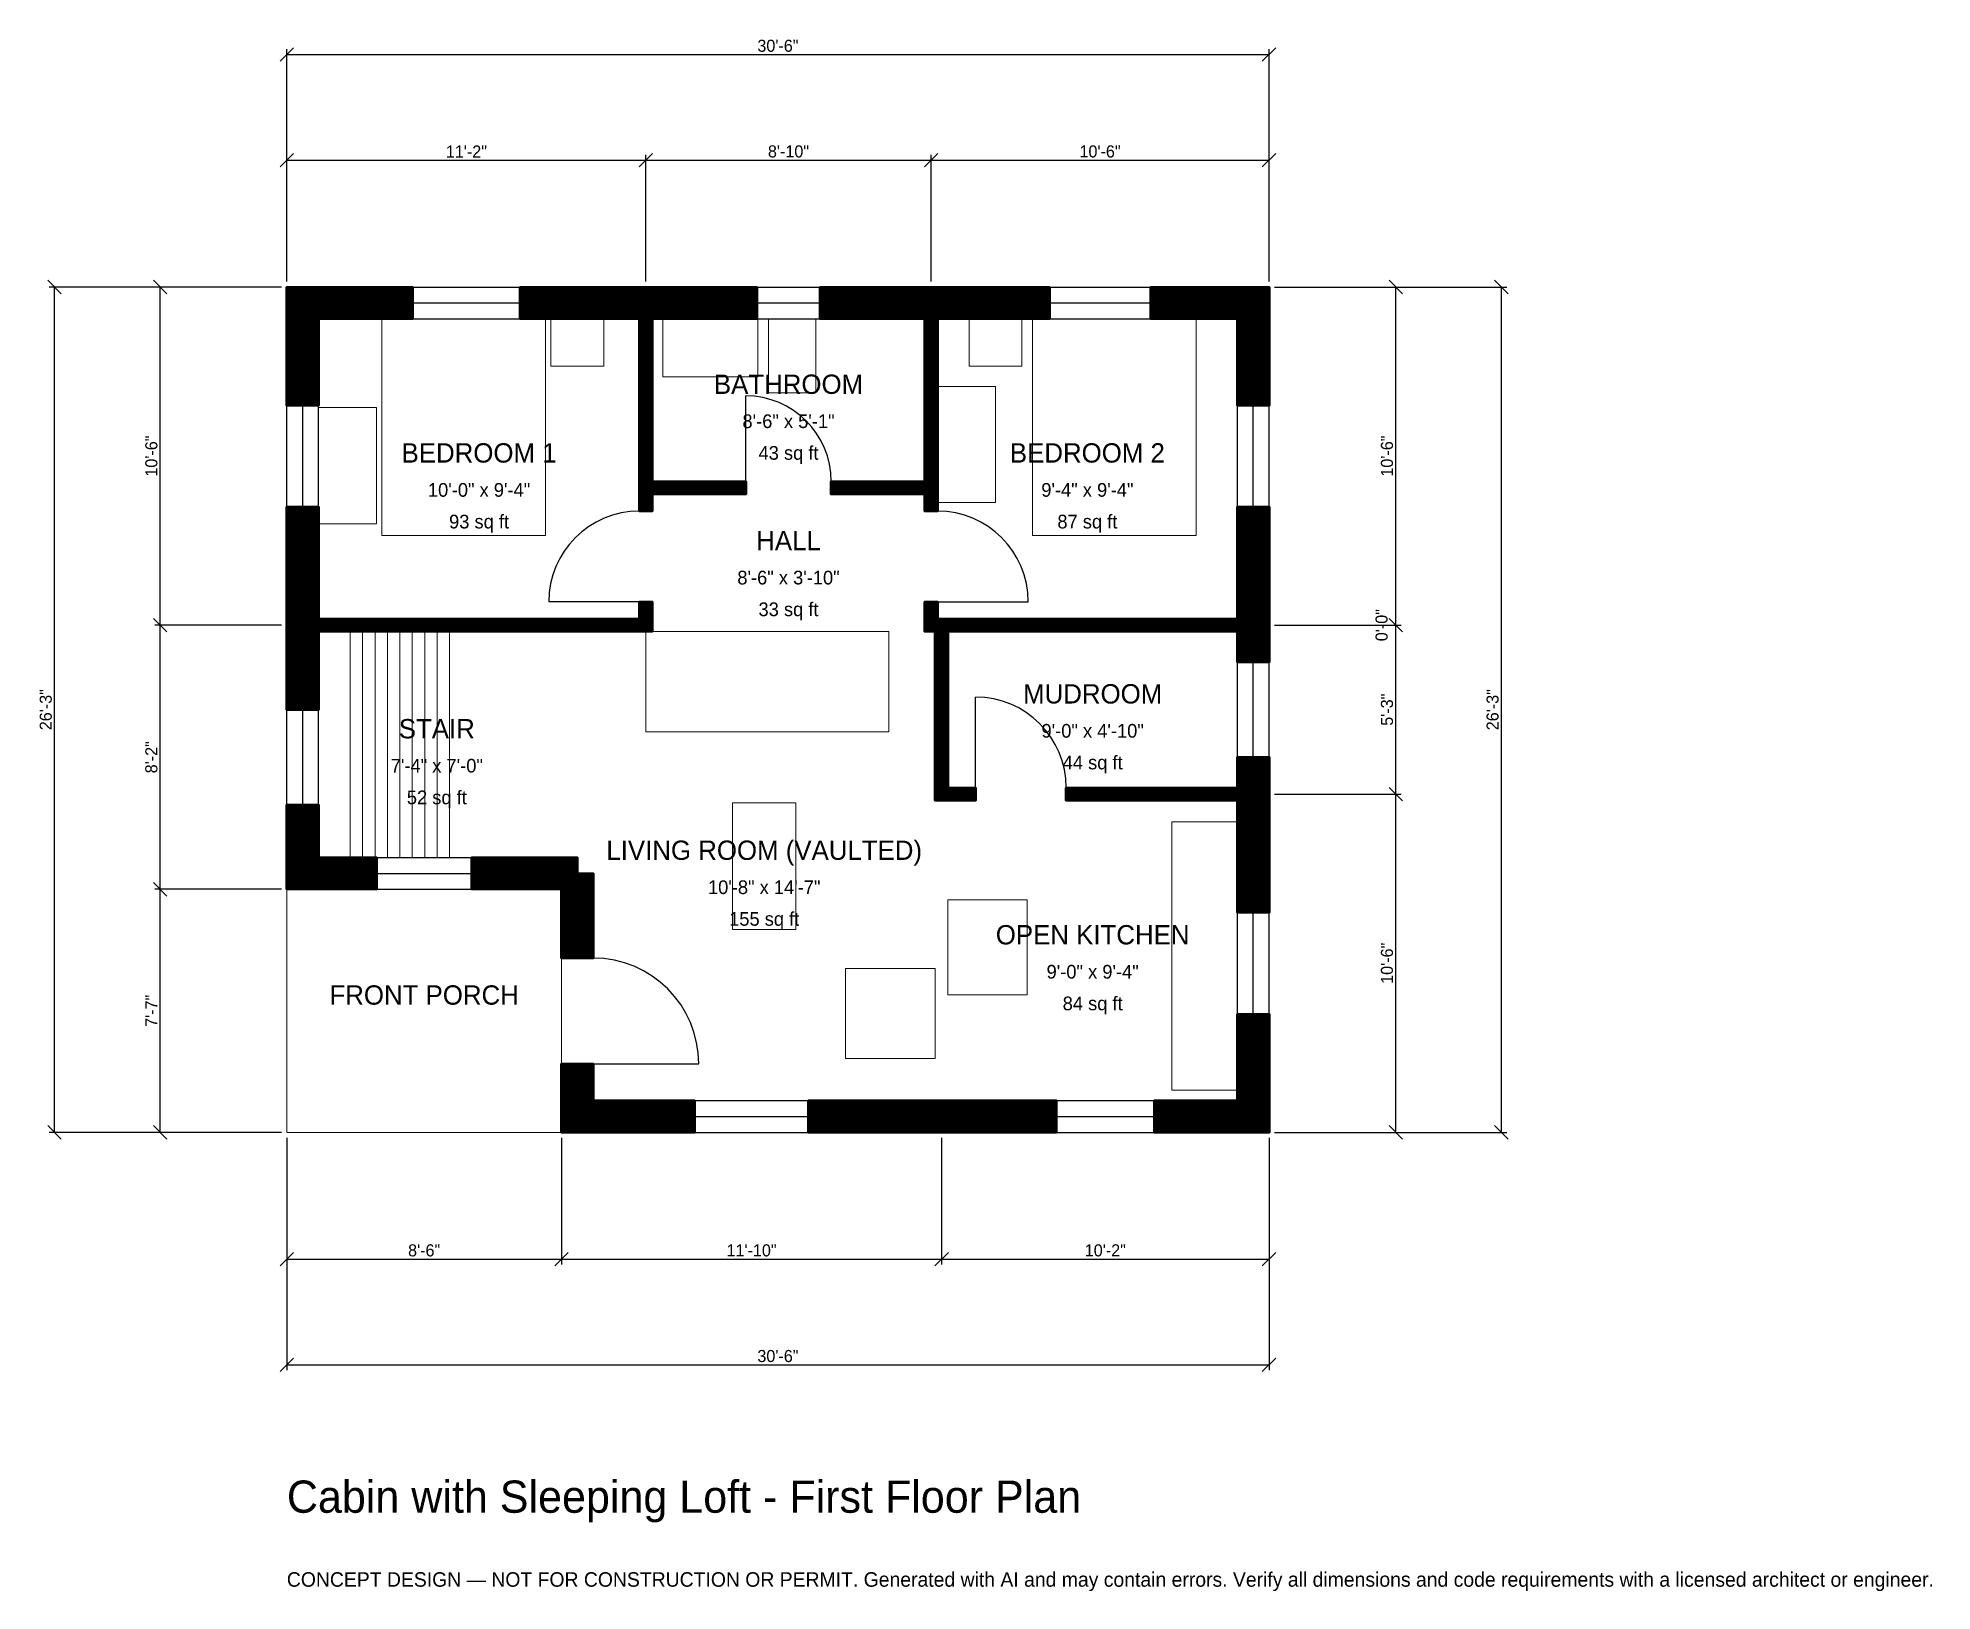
# Model space of a CAD drawing. Header units: inches. Extents: x -93 to 613, y -171 to 408.
import ezdxf
from ezdxf.enums import TextEntityAlignment as Align

# ---------------------------------------------------------------- set-up
doc = ezdxf.new("R2010")
doc.units = ezdxf.units.IN
doc.header["$MEASUREMENT"] = 0
doc.linetypes.add('DASHED', pattern=[0.6, 0.5, -0.1])
for name, color, linetype, lineweight in [('A-ANNO-DIMS', 1, 'Continuous', 13), ('A-ANNO-TEXT', 7, 'Continuous', 18), ('A-AREA-IDEN', 7, 'Continuous', 18), ('A-DOOR', 2, 'Continuous', 25), ('A-FLOR-FIXT', 9, 'Continuous', 13), ('A-FLOR-STRS', 3, 'Continuous', 18), ('A-FURN', 9, 'Continuous', 13), ('A-GLAZ', 4, 'Continuous', 25), ('A-SITE-PAVE', 8, 'Continuous', 13), ('A-WALL', 7, 'Continuous', 50), ('A-WALL-PATT', 8, 'Continuous', 13)]:
    doc.layers.add(name, color=color, linetype=linetype, lineweight=lineweight)
doc.dimstyles.new('PLAN', dxfattribs={"dimtxt": 4.5, "dimasz": 3, "dimexe": 2, "dimexo": 2, "dimgap": 1, "dimtad": 1, "dimdec": 0, "dimlunit": 4, "dimtsz": 2.5, "dimcen": 2.5, "dimclrd": 1, "dimclre": 1, "dimazin": 3, "dimtfac": 1, "dimtmove": 0, "dimatfit": 3})

msp = doc.modelspace()

# ---------------------------------------------------------------- hatches: boundary and pattern name
at = {"layer": 'A-WALL-PATT'}
h = msp.add_hatch(dxfattribs=at)
h.set_pattern_fill('ANSI31', color=8, scale=0.8)
h.paths.add_polyline_path([(102.3622, 0), (102.3622, 11.811), (102.3622, 11.811), (102.3622, 25.5906), (114.1732, 25.5906), (114.1732, 11.811), (151.9685, 11.811), (151.9685, 0), (114.1732, 0), (114.1732, 0), (102.3622, 0), (102.3622, 0), (102.3622, 0)])
h.paths.add_polyline_path([(102.3622, 90.5512), (68.8976, 90.5512), (68.8976, 102.3622), (108.2677, 102.3622), (108.2677, 96.4567), (114.1732, 96.4567), (114.1732, 64.9606), (102.3622, 64.9606), (102.3622, 90.5512)])
h.paths.add_polyline_path([(11.811, 90.5512), (11.811, 90.5511), (0, 90.5511), (0, 90.5512), (0, 90.5512), (0, 102.3622), (0, 102.3622), (0, 122.0472), (11.811, 122.0472), (11.811, 102.3622), (33.4646, 102.3622), (33.4646, 90.5512), (11.811, 90.5512)])
h.paths.add_polyline_path([(0, 183.0709), (0, 186.6142), (0, 186.6142), (0, 191.3386), (0, 191.3386), (0, 194.8819), (0, 233.0709), (11.811, 233.0709), (11.811, 194.8819), (11.811, 191.3386), (100, 191.3386), (104.7244, 191.3386), (131.4961, 191.3386), (131.4961, 197.6378), (136.2205, 197.6378), (136.2205, 191.3386), (136.2205, 186.6142), (131.4961, 186.6142), (104.7244, 186.6142), (100, 186.6142), (11.811, 186.6142), (11.811, 183.0709), (11.811, 157.4803), (0, 157.4803), (0, 183.0709)])
h.paths.add_polyline_path([(0, 303.1496), (0, 303.1496), (0, 314.9606), (0, 314.9606), (0, 314.9607), (11.811, 314.9607), (11.811, 314.9606), (46.8504, 314.9606), (46.8504, 303.1496), (11.811, 303.1496), (11.811, 270.8661), (0, 270.8661), (0, 303.1496)])
h.paths.add_polyline_path([(127.9528, 314.9606), (131.4961, 314.9606), (131.4961, 314.9607), (136.2205, 314.9607), (136.2205, 314.9606), (139.7638, 314.9606), (175.1969, 314.9606), (175.1969, 303.1496), (139.7638, 303.1496), (136.2205, 303.1496), (136.2205, 242.5197), (171.063, 242.5197), (171.063, 237.7953), (136.2205, 237.7953), (136.2205, 231.4961), (131.4961, 231.4961), (131.4961, 237.7953), (131.4961, 242.5197), (131.4961, 303.1496), (127.9528, 303.1496), (87.0079, 303.1496), (87.0079, 314.9606), (127.9528, 314.9606)])
h.paths.add_polyline_path([(234.252, 314.9606), (237.7953, 314.9606), (237.7953, 314.9607), (242.5197, 314.9607), (242.5197, 314.9606), (246.063, 314.9606), (284.252, 314.9606), (284.252, 303.1496), (246.063, 303.1496), (242.5197, 303.1496), (242.5197, 242.5197), (242.5197, 237.7953), (242.5197, 231.4961), (237.7953, 231.4961), (237.7953, 237.7953), (202.9528, 237.7953), (202.9528, 242.5197), (237.7953, 242.5197), (237.7953, 303.1496), (234.252, 303.1496), (198.8189, 303.1496), (198.8189, 314.9606), (234.252, 314.9606)])
h.paths.add_polyline_path([(354.3307, 314.9606), (354.3307, 314.9607), (366.1417, 314.9607), (366.1417, 314.9606), (366.1418, 314.9606), (366.1418, 303.1496), (366.1417, 303.1496), (366.1417, 270.8661), (354.3307, 270.8661), (354.3307, 303.1496), (322.0472, 303.1496), (322.0472, 314.9606), (354.3307, 314.9606)])
h.paths.add_polyline_path([(366.1417, 194.8819), (366.1417, 191.3386), (366.1418, 191.3386), (366.1418, 186.6142), (366.1417, 186.6142), (366.1417, 183.0709), (366.1417, 175.1969), (354.3307, 175.1969), (354.3307, 183.0709), (354.3307, 186.6142), (246.4567, 186.6142), (246.4567, 186.6142), (246.4567, 128.3465), (256.6929, 128.3465), (256.6929, 123.622), (246.4567, 123.622), (241.7323, 123.622), (241.7323, 128.3465), (241.7323, 186.6142), (237.7953, 186.6142), (237.7953, 191.3386), (237.7953, 197.6378), (242.5197, 197.6378), (242.5197, 191.3386), (354.3307, 191.3386), (354.3307, 194.8819), (354.3307, 233.0709), (366.1417, 233.0709), (366.1417, 194.8819)])
h.paths.add_polyline_path([(366.1417, 131.8898), (366.1417, 128.3465), (366.1418, 128.3465), (366.1418, 123.622), (366.1417, 123.622), (366.1417, 120.0787), (366.1417, 81.8898), (354.3307, 81.8898), (354.3307, 120.0787), (354.3307, 123.622), (290.5512, 123.622), (290.5512, 128.3465), (354.3307, 128.3465), (354.3307, 131.8898), (354.3307, 139.7638), (366.1417, 139.7638), (366.1417, 131.8898)])
h.paths.add_polyline_path([(366.1417, 11.811), (366.1418, 11.811), (366.1418, 0), (366.1417, 0), (366.1417, 0), (354.3307, 0), (354.3307, 0), (323.4252, 0), (323.4252, 11.811), (354.3307, 11.811), (354.3307, 44.0945), (366.1417, 44.0945), (366.1417, 11.811)])
h.paths.add_polyline_path([(250, 0), (238.189, 0), (194.4882, 0), (194.4882, 11.811), (238.189, 11.811), (250, 11.811), (286.811, 11.811), (286.811, 0), (250, 0)])

# ---------------------------------------------------------------- linework, layer by layer
at = {"layer": 'A-DOOR'}
for p, q in [((171.063, 242.5197), (171.063, 274.4094)), ((131.4961, 197.6378), (97.6378, 197.6378)), ((242.5197, 197.6378), (276.378, 197.6378)), ((256.6929, 128.3465), (256.6929, 162.2047)), ((114.1732, 25.5906), (153.5433, 25.5906))]:
    msp.add_line(p, q, dxfattribs=at)
for centre, radius, start, end in [((171.063, 242.5197), 31.8898, 0, 90), ((131.4961, 197.6378), 33.8583, 90, 180), ((242.5197, 197.6378), 33.8583, 0, 90), ((256.6929, 128.3465), 33.8583, 0, 90), ((114.1732, 25.5906), 39.3701, 0, 90)]:
    msp.add_arc(centre, radius, start, end, dxfattribs=at)
at = {"layer": 'A-FLOR-FIXT'}
for points in [[(140.1575, 281.4961), (175.5906, 281.4961), (175.5906, 303.1496), (140.1575, 303.1496)], [(179.5276, 275.5906), (197.2441, 275.5906), (197.2441, 303.1496), (179.5276, 303.1496)], [(329.9213, 15.748), (354.3307, 15.748), (354.3307, 115.748), (329.9213, 115.748)]]:
    msp.add_lwpolyline(points, close=True, dxfattribs=at)
at = {"layer": 'A-FLOR-STRS'}
for p, q in [((23.622, 102.3622), (23.622, 186.6142)), ((28.248, 102.3622), (28.248, 186.6142)), ((32.874, 102.3622), (32.874, 186.6142)), ((37.5, 102.3622), (37.5, 186.6142)), ((42.126, 102.3622), (42.126, 186.6142)), ((46.752, 102.3622), (46.752, 186.6142)), ((51.378, 102.3622), (51.378, 186.6142)), ((56.0039, 102.3622), (56.0039, 186.6142)), ((60.6299, 102.3622), (60.6299, 186.6142))]:
    msp.add_line(p, q, dxfattribs=at)
at = {"layer": 'A-FURN'}
for points in [[(35.4331, 222.4409), (96.4567, 222.4409), (96.4567, 303.1496), (35.4331, 303.1496)], [(98.4252, 285.4331), (118.1102, 285.4331), (118.1102, 303.1496), (98.4252, 303.1496)], [(254.3307, 285.4331), (274.0157, 285.4331), (274.0157, 303.1496), (254.3307, 303.1496)], [(277.9528, 222.4409), (338.9764, 222.4409), (338.9764, 303.1496), (277.9528, 303.1496)], [(242.5197, 234.6457), (264.1732, 234.6457), (264.1732, 277.9528), (242.5197, 277.9528)], [(11.811, 226.7717), (33.4646, 226.7717), (33.4646, 270.0787), (11.811, 270.0787)], [(133.8583, 149.2126), (224.4094, 149.2126), (224.4094, 186.6142), (133.8583, 186.6142)], [(166.1417, 75.5906), (189.7638, 75.5906), (189.7638, 122.8346), (166.1417, 122.8346)], [(246.4567, 51.1811), (275.9843, 51.1811), (275.9843, 86.6142), (246.4567, 86.6142)], [(208.2677, 27.5591), (241.7323, 27.5591), (241.7323, 61.0236), (208.2677, 61.0236)]]:
    msp.add_lwpolyline(points, close=True, dxfattribs=at)
at = {"layer": 'A-GLAZ'}
for p, q in [((46.8504, 314.9606), (87.0079, 314.9606)), ((175.1969, 314.9606), (198.8189, 314.9606)), ((284.252, 314.9606), (322.0472, 314.9606)), ((46.8504, 309.0551), (87.0079, 309.0551)), ((175.1969, 309.0551), (198.8189, 309.0551)), ((284.252, 309.0551), (322.0472, 309.0551)), ((46.8504, 303.1496), (87.0079, 303.1496)), ((175.1969, 303.1496), (198.8189, 303.1496)), ((284.252, 303.1496), (322.0472, 303.1496)), ((0, 233.0709), (0, 270.8661)), ((5.9055, 233.0709), (5.9055, 270.8661)), ((11.811, 233.0709), (11.811, 270.8661)), ((354.3307, 233.0709), (354.3307, 270.8661)), ((360.2362, 233.0709), (360.2362, 270.8661)), ((366.1417, 233.0709), (366.1417, 270.8661)), ((354.3307, 139.7638), (354.3307, 175.1969)), ((360.2362, 139.7638), (360.2362, 175.1969)), ((366.1417, 139.7638), (366.1417, 175.1969)), ((0, 122.0472), (0, 157.4803)), ((5.9055, 122.0472), (5.9055, 157.4803)), ((11.811, 122.0472), (11.811, 157.4803)), ((33.4646, 102.3622), (68.8976, 102.3622)), ((33.4646, 96.4567), (68.8976, 96.4567)), ((33.4646, 90.5512), (68.8976, 90.5512)), ((354.3307, 44.0945), (354.3307, 81.8898)), ((360.2362, 44.0945), (360.2362, 81.8898)), ((366.1417, 44.0945), (366.1417, 81.8898)), ((151.9685, 11.811), (194.4882, 11.811)), ((286.811, 11.811), (323.4252, 11.811)), ((151.9685, 5.9055), (194.4882, 5.9055)), ((151.9685, 0), (194.4882, 0)), ((286.811, 5.9055), (323.4252, 5.9055)), ((286.811, 0), (323.4252, 0))]:
    msp.add_line(p, q, dxfattribs=at)
at = {"layer": 'A-SITE-PAVE', "linetype": 'DASHED'}
msp.add_lwpolyline([(0, 0), (102.3622, 0), (102.3622, 90.5512), (0, 90.5512)], close=True, dxfattribs=at)
at = {"layer": 'A-WALL'}
for points in [[(0, 303.1496), (0, 303.1496), (0, 314.9606), (0, 314.9606), (0, 314.9607), (11.811, 314.9607), (11.811, 314.9606), (46.8504, 314.9606), (46.8504, 303.1496), (11.811, 303.1496), (11.811, 270.8661), (0, 270.8661), (0, 303.1496)], [(127.9528, 314.9606), (131.4961, 314.9606), (131.4961, 314.9607), (136.2205, 314.9607), (136.2205, 314.9606), (139.7638, 314.9606), (175.1969, 314.9606), (175.1969, 303.1496), (139.7638, 303.1496), (136.2205, 303.1496), (136.2205, 242.5197), (171.063, 242.5197), (171.063, 237.7953), (136.2205, 237.7953), (136.2205, 231.4961), (131.4961, 231.4961), (131.4961, 237.7953), (131.4961, 242.5197), (131.4961, 303.1496), (127.9528, 303.1496), (87.0079, 303.1496), (87.0079, 314.9606), (127.9528, 314.9606)], [(234.252, 314.9606), (237.7953, 314.9606), (237.7953, 314.9607), (242.5197, 314.9607), (242.5197, 314.9606), (246.063, 314.9606), (284.252, 314.9606), (284.252, 303.1496), (246.063, 303.1496), (242.5197, 303.1496), (242.5197, 242.5197), (242.5197, 237.7953), (242.5197, 231.4961), (237.7953, 231.4961), (237.7953, 237.7953), (202.9528, 237.7953), (202.9528, 242.5197), (237.7953, 242.5197), (237.7953, 303.1496), (234.252, 303.1496), (198.8189, 303.1496), (198.8189, 314.9606), (234.252, 314.9606)], [(354.3307, 314.9606), (354.3307, 314.9607), (366.1417, 314.9607), (366.1417, 314.9606), (366.1418, 314.9606), (366.1418, 303.1496), (366.1417, 303.1496), (366.1417, 270.8661), (354.3307, 270.8661), (354.3307, 303.1496), (322.0472, 303.1496), (322.0472, 314.9606), (354.3307, 314.9606)], [(0, 183.0709), (0, 186.6142), (0, 186.6142), (0, 191.3386), (0, 191.3386), (0, 194.8819), (0, 233.0709), (11.811, 233.0709), (11.811, 194.8819), (11.811, 191.3386), (100, 191.3386), (104.7244, 191.3386), (131.4961, 191.3386), (131.4961, 197.6378), (136.2205, 197.6378), (136.2205, 191.3386), (136.2205, 186.6142), (131.4961, 186.6142), (104.7244, 186.6142), (100, 186.6142), (11.811, 186.6142), (11.811, 183.0709), (11.811, 157.4803), (0, 157.4803), (0, 183.0709)], [(366.1417, 194.8819), (366.1417, 191.3386), (366.1418, 191.3386), (366.1418, 186.6142), (366.1417, 186.6142), (366.1417, 183.0709), (366.1417, 175.1969), (354.3307, 175.1969), (354.3307, 183.0709), (354.3307, 186.6142), (246.4567, 186.6142), (246.4567, 186.6142), (246.4567, 128.3465), (256.6929, 128.3465), (256.6929, 123.622), (246.4567, 123.622), (241.7323, 123.622), (241.7323, 128.3465), (241.7323, 186.6142), (237.7953, 186.6142), (237.7953, 191.3386), (237.7953, 197.6378), (242.5197, 197.6378), (242.5197, 191.3386), (354.3307, 191.3386), (354.3307, 194.8819), (354.3307, 233.0709), (366.1417, 233.0709), (366.1417, 194.8819)], [(366.1417, 131.8898), (366.1417, 128.3465), (366.1418, 128.3465), (366.1418, 123.622), (366.1417, 123.622), (366.1417, 120.0787), (366.1417, 81.8898), (354.3307, 81.8898), (354.3307, 120.0787), (354.3307, 123.622), (290.5512, 123.622), (290.5512, 128.3465), (354.3307, 128.3465), (354.3307, 131.8898), (354.3307, 139.7638), (366.1417, 139.7638), (366.1417, 131.8898)], [(11.811, 90.5512), (11.811, 90.5511), (0, 90.5511), (0, 90.5512), (0, 90.5512), (0, 102.3622), (0, 102.3622), (0, 122.0472), (11.811, 122.0472), (11.811, 102.3622), (33.4646, 102.3622), (33.4646, 90.5512), (11.811, 90.5512)], [(102.3622, 90.5512), (68.8976, 90.5512), (68.8976, 102.3622), (108.2677, 102.3622), (108.2677, 96.4567), (114.1732, 96.4567), (114.1732, 64.9606), (102.3622, 64.9606), (102.3622, 90.5512)], [(366.1417, 11.811), (366.1418, 11.811), (366.1418, 0), (366.1417, 0), (366.1417, 0), (354.3307, 0), (354.3307, 0), (323.4252, 0), (323.4252, 11.811), (354.3307, 11.811), (354.3307, 44.0945), (366.1417, 44.0945), (366.1417, 11.811)], [(102.3622, 0), (102.3622, 11.811), (102.3622, 11.811), (102.3622, 25.5906), (114.1732, 25.5906), (114.1732, 11.811), (151.9685, 11.811), (151.9685, 0), (114.1732, 0), (114.1732, 0), (102.3622, 0), (102.3622, 0), (102.3622, 0)], [(250, 0), (238.189, 0), (194.4882, 0), (194.4882, 11.811), (238.189, 11.811), (250, 11.811), (286.811, 11.811), (286.811, 0), (250, 0)]]:
    msp.add_lwpolyline(points, close=True, dxfattribs=at)

# ---------------------------------------------------------------- texts
at = {"layer": 'A-ANNO-TEXT'}
for s, height, p in [('Cabin with Sleeping Loft - First Floor Plan', 12, (0, -141.7323)), ('CONCEPT DESIGN — NOT FOR CONSTRUCTION OR PERMIT. Generated with AI and may contain errors. Verify all dimensions and code requirements with a licensed architect or engineer.', 5.4, (0, -169.2913))]:
    msp.add_text(s, height=height, dxfattribs=at).set_placement(p)
at = {"layer": 'A-AREA-IDEN'}
for s, height, p in [('BATHROOM', 7.2, (187.0079, 278.7402)), ('8\'-6" x 5\'-1"', 5.1, (187.0079, 264.9606)), ('BEDROOM 1', 7.2, (71.6535, 253.1496)), ('43 sq ft', 5.1, (187.0079, 253.1496)), ('BEDROOM 2', 7.2, (298.4252, 253.1496)), ('10\'-0" x 9\'-4"', 5.1, (71.6535, 239.3701)), ('9\'-4" x 9\'-4"', 5.1, (298.4252, 239.3701)), ('93 sq ft', 5.1, (71.6535, 227.5591)), ('87 sq ft', 5.1, (298.4252, 227.5591)), ('HALL', 7.2, (187.0079, 220.4724)), ('8\'-6" x 3\'-10"', 5.1, (187.0079, 206.6929)), ('33 sq ft', 5.1, (187.0079, 194.8819)), ('MUDROOM', 7.2, (300.3937, 163.3858)), ('STAIR', 7.2, (55.9055, 150.3937)), ('9\'-0" x 4\'-10"', 5.1, (300.3937, 149.6063)), ('7\'-4" x 7\'-0"', 5.1, (55.9055, 136.6142)), ('44 sq ft', 5.1, (300.3937, 137.7953)), ('52 sq ft', 5.1, (55.9055, 124.8031)), ('LIVING ROOM (VAULTED)', 7.2, (177.9528, 105.1181)), ('10\'-8" x 14\'-7"', 5.1, (177.9528, 91.3386)), ('155 sq ft', 5.1, (177.9528, 79.5276)), ('OPEN KITCHEN', 7.2, (300.3937, 73.622)), ('9\'-0" x 9\'-4"', 5.1, (300.3937, 59.8425)), ('FRONT PORCH', 7.2, (51.1811, 51.1811)), ('84 sq ft', 5.1, (300.3937, 48.0315))]:
    msp.add_text(s, height=height, dxfattribs=at).set_placement(p, align=Align.MIDDLE_CENTER)

# ---------------------------------------------------------------- dimensions: what is measured, and where the dimension line sits
at = {"layer": 'A-ANNO-DIMS'}
for base, p1, p2, text in [((0, 401.5748), (0, 314.9606), (366.1417, 314.9606), '30\'-6"'), ((0, 362.2047), (0, 314.9606), (133.8583, 314.9606), '11\'-2"'), ((133.8583, 362.2047), (133.8583, 314.9606), (240.1575, 314.9606), '8\'-10"'), ((240.1575, 362.2047), (240.1575, 314.9606), (366.1417, 314.9606), '10\'-6"'), ((0, -47.2441), (0, 0), (102.3622, 0), '8\'-6"'), ((0, -86.6142), (0, 0), (366.1417, 0), '30\'-6"'), ((102.3622, -47.2441), (102.3622, 0), (244.0945, 0), '11\'-10"'), ((244.0945, -47.2441), (244.0945, 0), (366.1417, 0), '10\'-2"')]:
    msp.add_linear_dim(base=base, p1=p1, p2=p2, text=text, dimstyle='PLAN', dxfattribs=at).render()
for base, p1, p2, text in [((-86.6142, 0), (0, 0), (0, 314.9606), '26\'-3"'), ((-47.2441, 188.9764), (0, 188.9764), (0, 314.9606), '10\'-6"'), ((413.3858, 188.9764), (366.1417, 188.9764), (366.1417, 314.9606), '10\'-6"'), ((452.7559, 0), (366.1417, 0), (366.1417, 314.9606), '26\'-3"'), ((-47.2441, 90.5512), (0, 90.5512), (0, 188.9764), '8\'-2"'), ((413.3858, 188.9764), (366.1417, 188.9764), (366.1417, 188.9764), '0\'-0"'), ((413.3858, 125.9843), (366.1417, 125.9843), (366.1417, 188.9764), '5\'-3"'), ((413.3858, 0), (366.1417, 0), (366.1417, 125.9843), '10\'-6"'), ((-47.2441, 0), (0, 0), (0, 90.5512), '7\'-7"')]:
    msp.add_linear_dim(base=base, p1=p1, p2=p2, angle=90, text=text, dimstyle='PLAN', dxfattribs=at).render()

doc.saveas('drawing.dxf')
